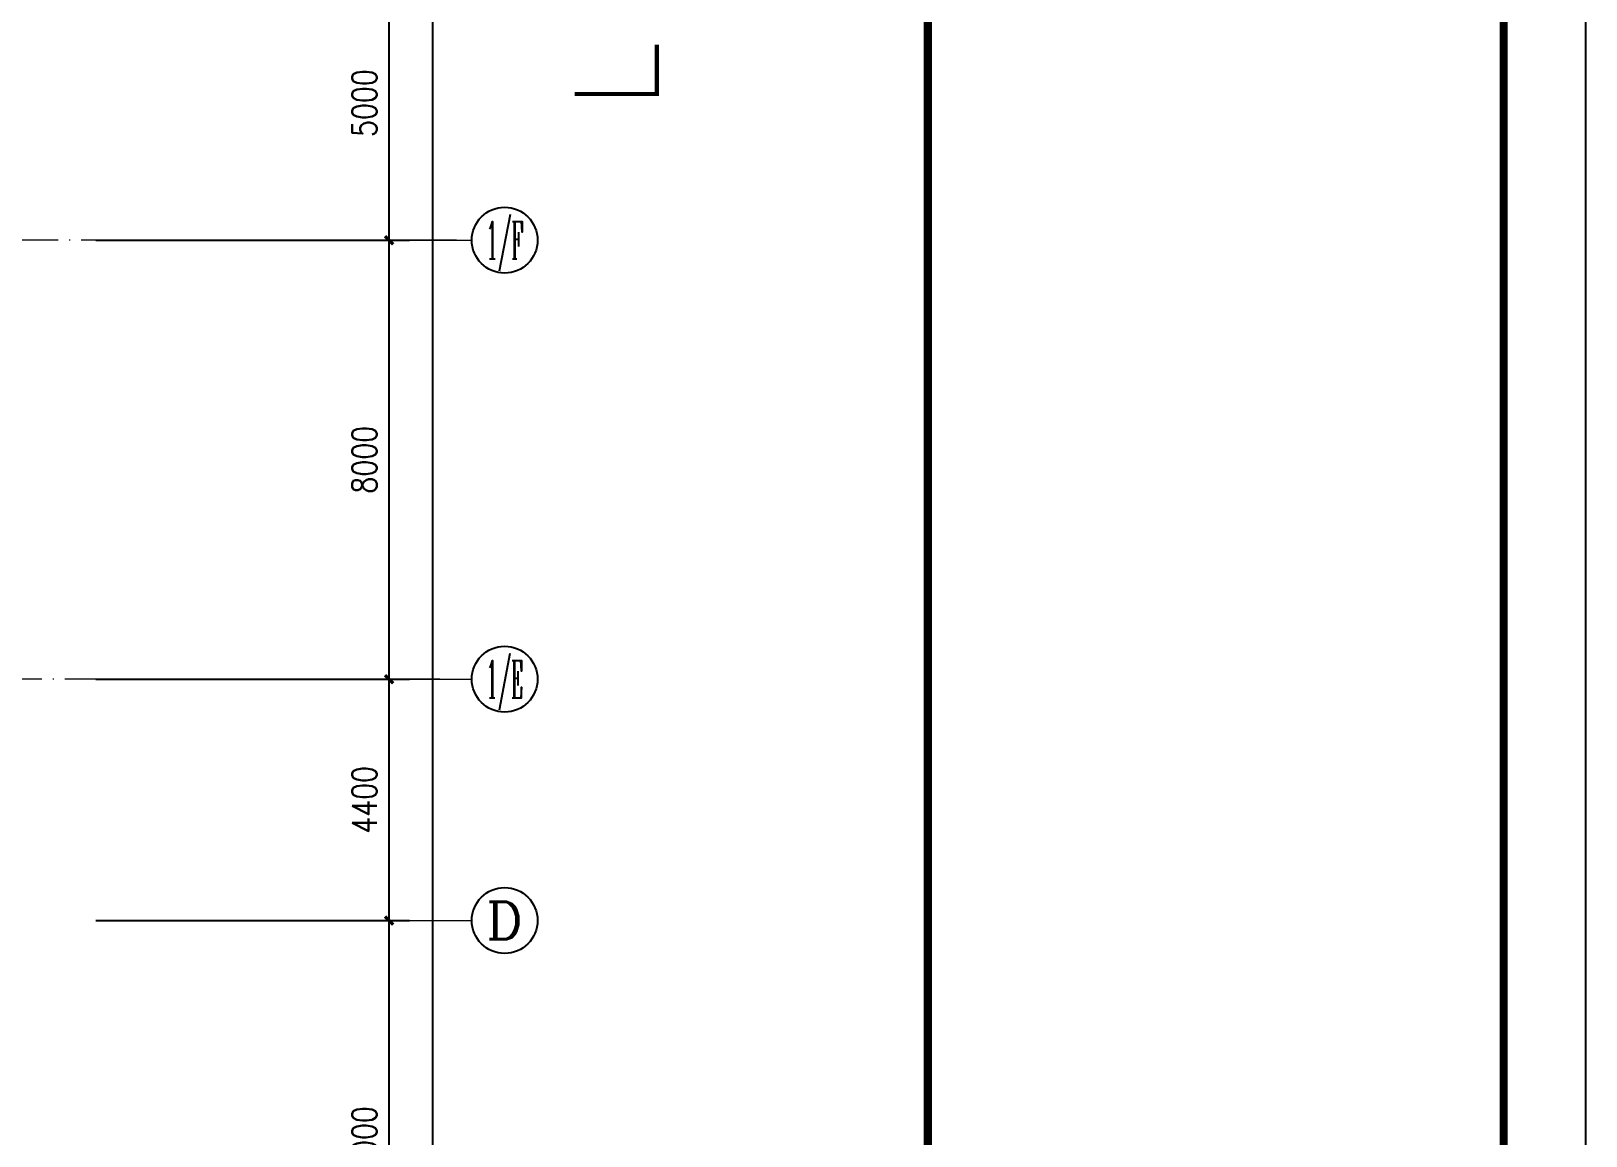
# Model space of a CAD drawing. Extents: x 1417642 to 3570900, y 124798 to 1191112.
# Drawn here: x 1589987 to 1618342, y 666208 to 686345 of the extents above; entities that cross this region are included whole.
import ezdxf
from ezdxf.enums import TextEntityAlignment as Align

# ---------------------------------------------------------------- set-up
doc = ezdxf.new("R2010")
doc.units = 0
doc.header["$LTSCALE"] = 1000
doc.header["$MEASUREMENT"] = 0
doc.linetypes.add('DOTE', pattern=[2.42, 2, -0.2, 0.02, -0.2])
doc.layers.get('0').update_dxf_attribs({"linetype": 'CONTINUOUS'})
doc.layers.get('Defpoints').update_dxf_attribs({"linetype": 'CONTINUOUS'})
for name, color, linetype in [('AXIS', 3, 'CONTINUOUS'), ('AXIS_TEXT', 7, 'CONTINUOUS'), ('DIM_SYMB', 3, 'CONTINUOUS'), ('DOTE', 1, 'DOTE'), ('PUB_DIM', 3, 'CONTINUOUS'), ('PUB_TITLE', 4, 'CONTINUOUS'), ('图戳', 211, 'CONTINUOUS')]:
    doc.layers.add(name, color=color, linetype=linetype)
doc.styles.add('_TCH_AXIS', font='COMPLEX', dxfattribs={"bigfont": 'GBCBIG'})
doc.styles.add('DIM_FONT', font='SIMPLEX.shx', dxfattribs={"width": 0.8})
doc.dimstyles.new('DIMN150', dxfattribs={"dimscale": 1.5, "dimtxt": 300, "dimasz": 100, "dimexe": 250, "dimexo": 300, "dimgap": 150, "dimtad": 1, "dimdec": 0, "dimzin": 0, "dimdsep": 46, "dimtxsty": 'DIM_FONT', "dimblk": 'ARCHTICK', "dimcen": 0.09, "dimdle": 1.5, "dimclrt": 7, "dimazin": 2, "dimtfac": 1, "dimtdec": 0, "dimtix": 1, "dimtmove": 2, "dimatfit": 3, "dimldrblk": 'ARCHTICK', "dimfxl": 1, "dimtolj": 1, "dimtzin": 0, "dimarcsym": 0})

# ---------------------------------------------------------------- blocks, each defined once
blk = doc.blocks.new('_ArchTick')
at = {"color": 0, "linetype": 'ByBlock', "const_width": 0.4}
blk.add_lwpolyline([(-0.5, -0.5), (0.5, 0.5)], dxfattribs=at)
blk = doc.blocks.new('*D4000')
at = {"layer": 'Defpoints', "color": 0}
for p in [(1593809, 749533), (1597316, 749533), (1593809, 650533)]:
    blk.add_point(p, dxfattribs=at)
at = {"layer": 'PUB_DIM', "color": 0, "lineweight": -2}
for p, q in [((1594259, 749533), (1597691, 749533)), ((1597316, 650531), (1597316, 749535)), ((1594259, 650533), (1597691, 650533))]:
    blk.add_line(p, q, dxfattribs=at)
at = {"layer": 'PUB_DIM', "color": 0, "lineweight": -2, "xscale": 150, "yscale": 150, "zscale": 150}
for p, rotation in [((1597316, 749533), 90), ((1597316, 650533), 270)]:
    blk.add_blockref('_ArchTick', p, dxfattribs=dict(at, rotation=rotation))
at = {"layer": 'PUB_DIM', "color": 7, "insert": (1596866, 700033), "char_height": 450, "attachment_point": 5, "rotation": 90, "style": 'DIM_FONT'}
blk.add_mtext('\\A1;99000', dxfattribs=at)
blk = doc.blocks.new('*D4010')
at = {"layer": 'AXIS', "color": 0, "lineweight": -2}
for p, q in [((1591167, 687533), (1596891, 687533)), ((1596516, 682531), (1596516, 687535)), ((1591167, 682533), (1596891, 682533))]:
    blk.add_line(p, q, dxfattribs=at)
at = {"layer": 'Defpoints', "color": 0}
for p in [(1590717, 687533), (1596516, 687533), (1590717, 682533)]:
    blk.add_point(p, dxfattribs=at)
at = {"layer": 'AXIS', "color": 0, "lineweight": -2, "xscale": 150, "yscale": 150, "zscale": 150}
for p, rotation in [((1596516, 687533), 90), ((1596516, 682533), 270)]:
    blk.add_blockref('_ArchTick', p, dxfattribs=dict(at, rotation=rotation))
at = {"layer": 'AXIS', "color": 7, "insert": (1596066, 685033), "char_height": 450, "attachment_point": 5, "rotation": 90, "style": 'DIM_FONT'}
blk.add_mtext('\\A1;5000', dxfattribs=at)
blk = doc.blocks.new('*D4011')
at = {"layer": 'AXIS', "color": 0, "lineweight": -2}
for p, q in [((1591167, 682533), (1596891, 682533)), ((1596516, 674531), (1596516, 682535)), ((1591167, 674533), (1596891, 674533))]:
    blk.add_line(p, q, dxfattribs=at)
at = {"layer": 'Defpoints', "color": 0}
for p in [(1590717, 682533), (1596516, 682533), (1590717, 674533)]:
    blk.add_point(p, dxfattribs=at)
at = {"layer": 'AXIS', "color": 0, "lineweight": -2, "xscale": 150, "yscale": 150, "zscale": 150}
for p, rotation in [((1596516, 682533), 90), ((1596516, 674533), 270)]:
    blk.add_blockref('_ArchTick', p, dxfattribs=dict(at, rotation=rotation))
at = {"layer": 'AXIS', "color": 7, "insert": (1596066, 678533), "char_height": 450, "attachment_point": 5, "rotation": 90, "style": 'DIM_FONT'}
blk.add_mtext('\\A1;8000', dxfattribs=at)
blk = doc.blocks.new('*D4012')
at = {"layer": 'AXIS', "color": 0, "lineweight": -2}
for p, q in [((1591167, 674533), (1596891, 674533)), ((1596516, 670131), (1596516, 674535)), ((1591167, 670133), (1596891, 670133))]:
    blk.add_line(p, q, dxfattribs=at)
at = {"layer": 'Defpoints', "color": 0}
for p in [(1590717, 674533), (1596516, 674533), (1590717, 670133)]:
    blk.add_point(p, dxfattribs=at)
at = {"layer": 'AXIS', "color": 0, "lineweight": -2, "xscale": 150, "yscale": 150, "zscale": 150}
for p, rotation in [((1596516, 674533), 90), ((1596516, 670133), 270)]:
    blk.add_blockref('_ArchTick', p, dxfattribs=dict(at, rotation=rotation))
at = {"layer": 'AXIS', "color": 7, "insert": (1596066, 672333), "char_height": 450, "attachment_point": 5, "rotation": 90, "style": 'DIM_FONT'}
blk.add_mtext('\\A1;4400', dxfattribs=at)
blk = doc.blocks.new('*D4013')
at = {"layer": 'AXIS', "color": 0, "lineweight": -2}
for p, q in [((1591167, 670133), (1596891, 670133)), ((1596516, 662131), (1596516, 670135)), ((1591167, 662133), (1596891, 662133))]:
    blk.add_line(p, q, dxfattribs=at)
at = {"layer": 'Defpoints', "color": 0}
for p in [(1590717, 670133), (1596516, 670133), (1590717, 662133)]:
    blk.add_point(p, dxfattribs=at)
at = {"layer": 'AXIS', "color": 0, "lineweight": -2, "xscale": 150, "yscale": 150, "zscale": 150}
for p, rotation in [((1596516, 670133), 90), ((1596516, 662133), 270)]:
    blk.add_blockref('_ArchTick', p, dxfattribs=dict(at, rotation=rotation))
at = {"layer": 'AXIS', "color": 7, "insert": (1596066, 666133), "char_height": 450, "attachment_point": 5, "rotation": 90, "style": 'DIM_FONT'}
blk.add_mtext('\\A1;8000', dxfattribs=at)

msp = doc.modelspace()

# ---------------------------------------------------------------- linework, layer by layer
at = {"layer": 'AXIS', "lineweight": 0}
for p, q in [((1591494.3, 682533.2, 0), (1598024.1, 682533.2)), ((1591494.3, 674533.2, 0), (1598024.1, 674533.2)), ((1591494.3, 670133.2, 0), (1598024.1, 670133.2))]:
    msp.add_line(p, q, dxfattribs=at)
at = {"layer": 'AXIS'}
for centre in [(1598623.6, 682533.2), (1598623.6, 674533.2), (1598623.6, 670133.2)]:
    msp.add_circle(centre, 600, dxfattribs=at)
at = {"layer": 'DIM_SYMB', "lineweight": 0, "const_width": 75}
msp.add_lwpolyline([(1599898.9, 685200.3), (1601398.9, 685200.3), (1601398.9, 686100.3)], dxfattribs=at)
at = {"layer": 'DOTE', "lineweight": 0, "elevation": 0}
for points in [[(1597742.3, 682533.2), (1501678.8, 682533.2)], [(1597442.3, 674533.2), (1510570.4, 674533.2)]]:
    msp.add_lwpolyline(points, dxfattribs=at)
at = {"layer": 'PUB_TITLE'}
msp.add_lwpolyline([(1417642.3, 635398.4), (1618342.3, 635398.4), (1618342.3, 761548.4), (1417642.3, 761548.4)], close=True, dxfattribs=at)
at = {"layer": 'PUB_TITLE', "const_width": 150}
msp.add_lwpolyline([(1421392.3, 636898.4), (1616842.3, 636898.4), (1616842.3, 760048.4), (1421392.3, 760048.4)], close=True, dxfattribs=at)
at = {"layer": '图戳'}
msp.add_line((1616842.3, 636898.4), (1616842.3, 760048.4), dxfattribs=at)
at = {"layer": '图戳', "const_width": 150}
msp.add_lwpolyline([(1606342.3, 760048.4), (1606342.3, 636898.4)], dxfattribs=at)

# ---------------------------------------------------------------- texts
at = {"layer": 'AXIS_TEXT', "style": '_TCH_AXIS'}
for s, height, width, p, p2 in [('1/F', 678.82, 0.396226, (1598284.1, 682193.8), (1598963, 682193.8)), ('1/E', 678.82, 0.396226, (1598284.1, 674193.8), (1598963, 674193.8)), ('D', 678.8, 1.235294, (1598284.1, 669793.8), (1598963, 669793.8))]:
    msp.add_text(s, height=height, dxfattribs=dict(at, width=width)).set_placement(p, p2, align=Align.FIT)

# ---------------------------------------------------------------- dimensions: what is measured, and where the dimension line sits
at = {"layer": 'AXIS'}
for p1, p2, picture, middle in [((1590717, 682533.2), (1590717, 687533.2), '*D4010', (1596065.9, 685033.2)), ((1590717, 674533.2), (1590717, 682533.2), '*D4011', (1596065.9, 678533.2)), ((1590717, 670133.2), (1590717, 674533.2), '*D4012', (1596065.9, 672333.2)), ((1590717, 662133.2), (1590717, 670133.2), '*D4013', (1596065.9, 666133.2))]:
    dim = msp.add_aligned_dim(p1=p1, p2=p2, distance=-5799, dimstyle='DIMN150', dxfattribs=at)
    dim.commit()
    dim.dimension.update_dxf_attribs({"geometry": picture, "text_midpoint": middle})
at = {"layer": 'PUB_DIM'}
dim = msp.add_aligned_dim(p1=(1593808.6, 650533.2), p2=(1593808.6, 749533.2), distance=-3507.3, dimstyle='DIMN150', dxfattribs=at)
dim.commit()
dim.dimension.update_dxf_attribs({"geometry": '*D4000', "text_midpoint": (1596865.9, 700033.2)})

doc.saveas('drawing.dxf')
